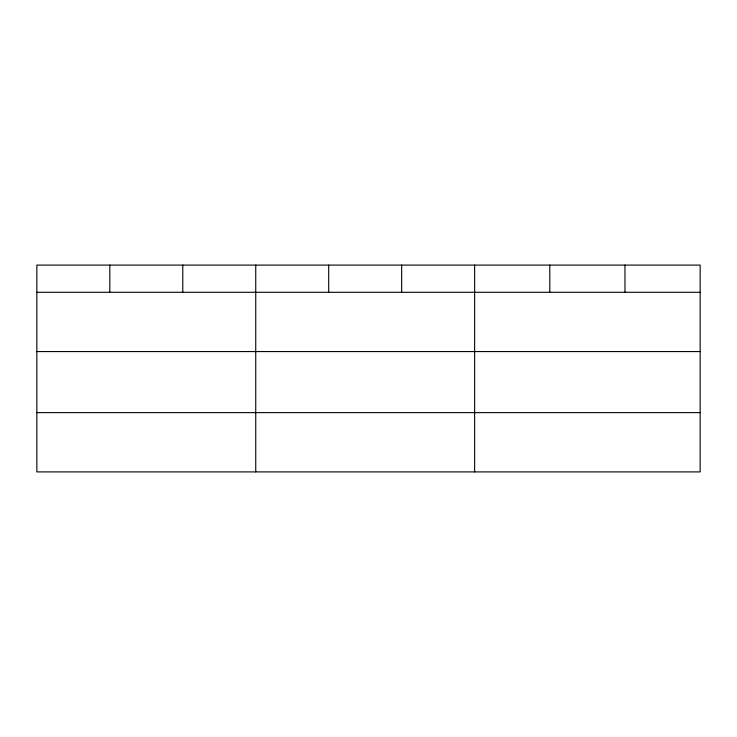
<?xml version="1.0" encoding="UTF-8"?>
<svg xmlns="http://www.w3.org/2000/svg" width="737" height="737" viewBox="0 0 737 737"><rect width="100%" height="100%" fill="white"/><g stroke="black" fill="none" stroke-linecap="round" stroke-linejoin="round"><path stroke-width="1.11" d="M700.15 351.567L700.15 265.099L36.85 265.099L36.85 471.901L700.15 471.901L700.15 351.567L36.85 351.567M36.85 292.294L700.15 292.294M36.85 412.628L700.15 412.628M624.976 265.099L624.976 292.294M549.802 265.099L549.802 292.294M474.628 265.099L474.628 471.901M401.665 265.099L401.665 292.294M328.702 265.099L328.702 292.294M255.739 265.099L255.739 471.901M182.776 265.099L182.776 292.294M109.813 265.099L109.813 292.294"/></g></svg>
